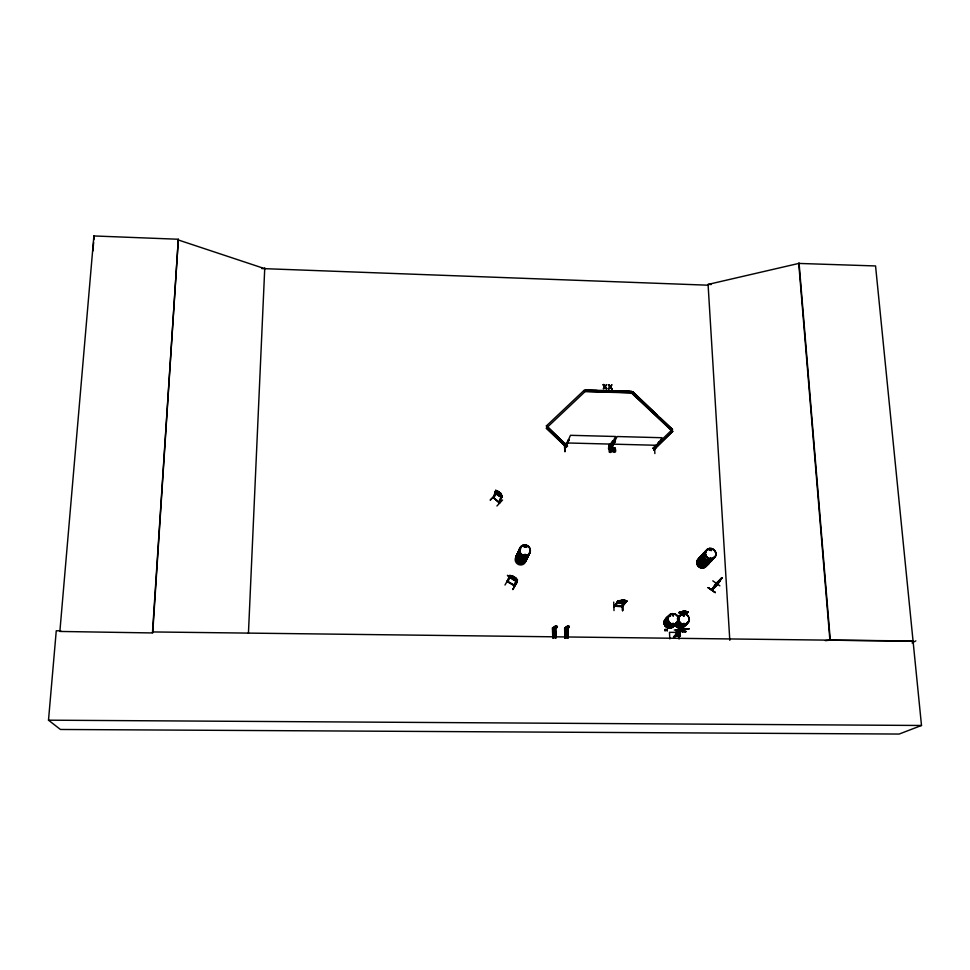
<?xml version="1.0" encoding="UTF-8"?>
<svg xmlns="http://www.w3.org/2000/svg" width="970" height="970" viewBox="0 0 970 970"><rect width="100%" height="100%" fill="white"/><g stroke="black" fill="none" stroke-linecap="round" stroke-linejoin="round"><path stroke-width="1.45" d="M508.025 581.454L507.674 581.976L507.346 581.03M513.967 584.91L514.512 585.88L513.76 585.48L516.646 579.514L517.337 579.914L514.355 585.832L514.803 585.395M499.283 502.327L501.745 495.415M493.196 497.574L499.829 502.545L498.919 502.593M495.767 490.383L500.544 493.051L495.767 490.383L493.269 497.622L494.203 497.683M676.551 630.233L674.247 629.991M248.441 633.313L264.762 267.853M553.264 628.79L555.179 628.79C557.326 627.517 558.187 625.965 555.664 625.917M152.484 632.573L178.334 239.25L93.896 235.952L59.873 631.446L152.714 632.949L178.334 239.25M709.846 549.881L710.913 549.747M710.828 558.587L711.119 557.811L710.392 557.895M684.505 615.404L683.341 615.926L683.329 614.519M683.219 615.077L683.814 615.732M683.898 623.273L684.577 623.928M683.874 615.72L683.692 614.713M673.422 615.72L672.428 615.647L672.319 614.653M672.489 615.15L672.877 614.446M673.144 615.574L673.471 614.944M673.034 623.298L673.798 623.734M825.385 640.649L829.908 640.164L798.746 263.428L875.558 265.95L921.5 725.475L899.154 734.047L60.431 729.476L48.5 720.177L56.26 630.767L60.783 630.827M92.829 251.06L93.641 242.476M93.908 239.614L93.896 235.952M569.099 627.275L569.063 626.147L567.377 626.147M555.107 636.975L554.294 637.617L553.894 636.647M666.863 629.772C667.336 627.311 667.542 632.707 666.875 630.621M712.307 589.081L718.006 584.025L717.582 584.631L721.91 577.744L716.018 583.382L711.798 589.821M524.079 546.146L524.625 547.177L525.534 546.753M524.285 546.146L525.17 546.813L524.685 545.892M525.303 554.476L524.806 554.961M525.57 546.813L525.522 545.989M614.058 451.341L614.616 448.104L612.058 449.74L612.616 451.062L614.058 451.341L614.968 450.298L614.689 448.201M614.616 448.104L614.871 449.571M495.403 491.608L495.84 490.456L493.742 498.095M496.07 494.312L490.165 500.156L495.985 494.385M496.931 505.988L502.545 500.023M498.907 502.484L501.393 495.718L502.169 496.022L499.574 503.103L493.269 497.622M499.453 503.006L493.972 498.01M710.452 557.883L710.852 558.526M683.353 615.404L684.286 615.295M710.113 549.056L709.506 549.796L710.198 550.511M709.664 549.396L709.87 550.063M711.034 550.184L710.04 549.372M672.938 623.419L673.241 623.71M718.418 582.691L719.849 580.387M613.307 451.389L614.653 448.419L614.665 450.941M566.395 445.181L546.401 425.757L567.45 446.176M546.352 428.158L566.334 447.243L546.352 428.158L585.383 391.31L631.531 392.668L672.707 431.298L654.192 449.474L653.162 448.14L654.192 449.474M711.822 589.639L717.715 583.77M711.835 589.712L712.501 589.323M524.77 554.585L525.291 555.082M525.073 554.464L524.964 554.331M524.006 546.159L525.425 545.807M524.321 546.51L524.443 545.892M555.252 626.111L553.543 626.899L553.264 628.912L555.192 628.912L557.289 627.141M584.122 390.474L585.274 391.565L631.397 392.923L672.549 431.541M660.558 418.252L672.44 429.395L632.61 391.65L631.397 392.923L631.47 391.177L585.225 390.073L597.132 390.425M564.94 451.305C564.322 426.303 565.728 467.261 564.419 444.709M568.371 439.713C560.769 459.513 568.25 438.1 569.147 440.004M565.013 447.509L570.481 435.312L615.659 436.5L609.051 448.71C608.02 449.304 612.87 442.902 613.137 440.877C610.979 442.126 606.699 450.504 609.184 448.007M569.135 439.725L565.801 447.582L565.061 446.915M721.304 579.102L721.826 577.683L716.369 585.419M565.28 628.948L566.056 626.972M566.007 627.347L565.292 629.069L567.207 628.948L569.111 627.396M504.994 585.007L509.274 577.647M516.646 579.514L517.18 580.169L515.373 577.502L517.446 579.963L512.778 575.998L509.796 575.452L507.031 581.503L508.037 581.491M507.383 581.272L514.706 585.553M507.843 581.757L510.669 575.865L509.844 575.598M612.058 449.74L614.507 448.055L612.967 448.686M603.11 384.678L604.528 386.775L603.11 384.678L603.837 384.532L604.868 386.351L603.837 384.532M603.255 388.728L604.613 386.606M606.674 388.655L604.94 387.018L605.947 388.812C608.687 389.491 602.285 383.526 606.602 388.825M606.492 384.787L604.868 386.351M609.803 386.933C605.983 382.107 612.203 387.357 608.529 388.885L610.215 387.175L611.876 388.982L610.215 387.175M609.039 384.86L610.142 386.509L611.767 384.945M516.852 582.145L512.936 589.578M608.529 388.885L609.887 386.763M514.051 580.181C498.604 568.056 514.743 582.727 517.058 580.787L517.495 579.878M609.148 388.909L608.614 388.715M611.876 388.982L610.554 386.751L611.961 388.812M717.776 583.031L717.327 583.964L721.219 579.041M622.413 606.687L621.479 606.335L625.977 600.866M618.981 600.769C617.89 603.267 608.457 613.707 618.193 600.818M632.61 391.65L657.32 415.208M610.53 448.395C612.264 449.474 611.391 445.521 614.653 440.913L615.416 441.204L611.403 448.746M610.676 448.128L611.452 448.686L610.627 448.673L617.175 436.536L662.061 437.725L654.386 449.862L653.659 449.813L654.714 449.522M610.263 444.563L610.639 452.457L610.385 444.442M615.404 440.926L611.27 448.322M609.512 452.42L609.136 444.405L609.512 452.299M564.916 447.231L565.886 447.255M615.186 448.273C618.46 458.034 604.043 446.903 615.21 448.249M516.974 580.739L514.003 580.266M512.633 589.396L517.155 582.339M513.554 576.738C509.614 576.629 516.549 580.945 514.439 577.138M509.796 575.452L510.559 575.804M654.483 445.582L654.871 453.572M719.861 585.844L712.804 580.848M658.387 442.332C660.388 440.647 653.246 448.71 653.804 449.813M659.127 442.077L654.544 449.789M603.874 388.752L604.94 387.018M610.469 386.921L611.852 384.775M605.195 386.763L606.577 384.605M612.616 451.062L614.289 448.116L612.361 449.086M552.997 627.966L553.361 637.872M552.791 637.872L552.403 627.954L553.021 627.699M554.525 628.16L553.931 627.505M552.961 629.445L555.398 629.445M556.053 637.86L555.458 627.699L555.677 637.86M552.936 636.259L555.822 636.259M716.224 583.188L711.64 589.954L717.751 583.843M716.212 583.273L715.63 584.098M716.988 584.049L720.322 579.539M715.957 584.207L721.838 577.841M721.765 577.768L721.425 578.447M708.161 587.65L715.363 592.524L708.136 587.687M718.479 582.643L720.128 580.739M565.607 637.993L564.819 627.845L564.783 638.018M565.049 627.857L565.401 638.018M566.043 626.85L567.389 626.268M564.989 629.591L567.426 629.603M564.976 636.405L567.886 636.369M682.977 614.798L683.559 614.725M673.362 615.441L673.435 615.792M710.949 550.402L710.501 549.032M709.773 549.238L710.21 549.19M677.848 632.125L679.182 630.876L680.431 636.029L678.26 632.052L679.776 630.888L680.297 636.162L674.429 636.09L676.332 635.071M613.707 602.115L614.01 610.579M621.855 603.449C634.089 600.66 611.573 606.42 618.108 600.818L624.631 600.042L626.826 601.036L622.352 606.711L614.058 606.177M614.737 606.553L618.993 600.927L614.155 606.007M621.479 606.335L622.582 606.153M614.883 606.371L614.228 606.42M625.929 601.327L626.705 601.036L621.818 606.529M622.303 606.311L626.826 601.036M622.364 602.152L622.594 610.724L622.413 602.164M715.229 592.658L708.185 587.602M674.562 635.956L676.211 634.04M712.004 590.112L717.582 584.631M499.683 492.651L499.938 494.603L497.804 492.772L498.968 492.032M500.435 493.112L502.266 496.082L501.878 497.186L497.125 494.518L495.391 491.487M499.356 496.288L501.939 497.113M501.866 497.04L502.254 495.973L501.393 495.718M498.289 491.269L496.628 492.214L499.235 495.294L500.896 495.876L500.496 493.051M567.207 629.069L568.735 627.36M673.556 636.866L674.732 636.878L674.174 637.472L673.556 636.866L676.914 633.762L678.83 633.786L678.891 635.095L676.514 635.508L678.891 635.095M612.155 450.456L614.252 448.346M680.867 613.561L683.765 613.695L688.312 612.094L683.365 611.088L680.552 612.616L683.789 613.149L686.808 612.082L686.226 611.245L683.377 611.185L678.83 612.7L680.928 613.537M653.016 448.37L656.399 444.975M658.569 442.866L672.598 429.164M654.338 449.243L672.707 431.298M678.078 632.537L679.776 630.888L678.442 632.137M715.872 584.279L722.08 578.023M688.203 611.997L687.378 612.907M566.334 447.243L567.559 445.945M676.514 630.306L677.885 629.894L676.429 630.209M678.321 633.374L678.721 631.628L676.345 632.028L676.539 635.98M546.316 426L584.231 390.219M676.417 633.349L678.782 632.937M711.968 590.087L716.612 583.382M674.174 637.472L676.248 635.532M678.83 633.786L678.454 636.005M677.193 630.209C682.565 630.937 671.628 630.743 677.484 630.512L677.606 629.87L688.906 628.996M688.894 628.863L677.618 630.1L688.894 628.766L685.002 629.203M566.819 637.702L566.941 636.672M706.718 563.073L706.063 563.121M569.366 627.178L568.796 626.705M829.908 640.164L913.413 640.952M676.866 630.573L686.093 631.676L682.189 631.749M677.581 630.573L676.914 630.621M610.3 444.563L610.7 452.481M912.067 642.904L915.862 640.867M622.594 600.248L620.727 601.242L623.928 600.806M621.903 601C617.09 601.885 624.146 603.74 622.837 600.927M682.407 631.591L686.081 631.434L677.23 630.306L682.407 631.591L677.23 630.306M566.844 637.666L565.862 637.12M684.25 611.33L682.201 612.385L685.014 612.422L685.184 611.245M672.537 614.349L673.362 614.386L672.707 614.628M684.165 615.865L683.547 616.011M507.395 581.078L507.152 581.673L514.476 585.807M493.269 497.743L494.033 497.877L496.422 490.832M621.103 601.958C614.495 602.637 626.22 603.558 622.085 601.982M619.684 602.54L622.582 602.661M798.746 263.428L708.173 284.404L708.221 285.204L261.706 268.557M626.014 601.703L622.522 602.576L626.123 601.703M653.962 449.195L654.617 449.243M609.318 448.419L608.626 448.431M552.961 627.966L553.724 637.872L552.803 627.966M567.001 628.051C568.735 627.238 565.813 636.271 567.365 637.981M567.571 626.099L568.759 626.074M676.332 630.282C683.401 629.76 672.028 629.494 677.266 630.306M677.618 635.592L677.836 635.726M683.462 614.41L684.42 614.81M512.803 576.047L510.826 576.92L515.822 579.805L515.312 577.502M619.697 602.612C613.392 601.06 624.583 599.981 626.123 601.8M555.907 625.893L556.634 625.917M553.688 627.869L554.573 627.869M48.5 720.177L921.5 725.475M152.787 631.943L913 641.17M676.078 632.404L669.494 632.319L669.809 638.939M623.928 600.903L620.994 600.769L618.436 602.334L624.086 602.418L624.607 601.776L623.54 600.26M618.229 601.218L619.005 601.23M619.636 602.649L622.546 602.697M614.058 606.141L622.497 606.153M613.974 606.226L622.34 606.347M622.594 610.724L622.716 602.261M612.397 441.132L613.137 440.877M615.416 441.204L614.653 440.913M565.765 447.522L565.158 447.267M567.05 442.963L611.561 444.114M613.064 444.151L657.296 445.291M608.384 384.835L609.124 384.69M606.056 390.692L629.857 391.395M711.18 284.525L708.076 284.404L729.804 640.285M677.472 630.282L676.357 630.464M554.416 636.369L555.082 637.011M654.362 449.425L653.828 449.546M556.695 626.547L557.423 626.802M178.504 240.039L264.725 268.666M616.738 602.418L618.945 603.401M626.729 601.048L621.697 600.091L619.115 601.485L624.777 601.57L624.631 600.042M680.94 613.634L678.83 612.7L679.667 611.876M507.261 581.297L514.621 585.516M720.989 578.641L718.54 581.782M524.455 547.007L524.055 546.34A5.577 5.335 25.8 0 1 525.595 546.583M496.422 490.941L495.791 490.529M497.186 494.457L499.38 496.337M679.182 630.876L680.297 636.162M614.701 448.31L614.968 450.298M799.062 262.955L830.271 639.933M687.463 612.907L683.765 613.695M678.939 636.381L679.048 639.048M676.805 631.603L676.878 632.913M676.914 633.762L676.975 635.071M567.705 627.857L568.093 638.005M567.486 627.857L567.923 637.981M567.183 628.111L567.668 638.005M566.783 629.518L567.111 636.587M565.401 629.53L565.765 638.018M564.819 627.845L565.146 638.018M564.637 628.087L564.831 638.018M555.458 627.699L555.883 637.836M555.095 627.954L555.483 637.86M554.986 627.905L555.325 637.836M554.719 627.954L555.119 637.86M552.803 627.699L553.167 637.872M552.658 627.905L552.997 637.836M585.334 389.819L585.383 391.31M675.92 623.067A5.565 5.226 43.8 0 1 669.955 626.911A5.565 5.226 43.8 0 1 665.226 621.067A5.565 5.226 43.8 0 1 670.379 616.217A5.565 5.226 43.8 0 0 665.165 621.139A5.565 5.226 43.8 0 0 669.882 626.972A5.565 5.226 43.8 0 0 675.847 623.14M677.109 621.818A5.505 5.177 43.7 0 1 671.677 625.686A5.505 5.177 43.7 0 1 666.572 620.764A5.505 5.177 43.7 0 1 670.246 615.198M675.932 622.97A5.493 5.165 43.8 0 1 670.04 626.753A5.493 5.165 43.8 0 1 665.384 620.994A5.493 5.165 43.8 0 1 670.464 616.205M675.217 624.474A5.48 5.153 43.8 0 1 666.414 624.935A5.48 5.153 43.8 0 1 668.863 616.605M674.101 625.529A5.444 5.117 43.9 0 1 665.359 625.989A5.444 5.117 43.9 0 1 667.784 617.72M677.266 621.758A5.59 5.25 43.7 0 1 671.749 625.674A5.59 5.25 43.7 0 1 666.584 620.691A5.59 5.25 43.7 0 1 670.306 615.041M676.878 622.861A5.517 5.177 43.7 0 1 668.027 623.334A5.517 5.177 43.7 0 1 670.488 614.956M686.505 623.273A5.565 5.214 44.2 0 1 676.09 623.14M678.297 617.114A5.565 5.214 44.2 0 1 679.57 616.593M687.815 621.964A5.505 5.165 44.1 0 1 677.496 621.818M677.824 617.781A5.505 5.165 44.1 0 1 680.94 615.344M685.875 624.607A5.48 5.141 44.2 0 1 676.078 623.201M678.248 617.259A5.48 5.141 44.2 0 1 679.509 616.75M686.59 623.104A5.493 5.153 44.2 0 1 676.308 622.97M678.491 617.029A5.493 5.153 44.2 0 1 679.752 616.52M687.972 621.903A5.59 5.238 44.1 0 1 677.509 621.758M677.375 618.957A5.59 5.238 44.1 0 1 681.013 615.186M688.057 621.721A5.517 5.165 44.1 0 1 677.484 620.206M677.606 618.824A5.517 5.165 44.1 0 1 681.182 615.113M714.49 556.659A5.553 5.141 39.4 0 1 709.046 560.478A5.48 5.08 39.4 0 1 703.844 555.652A5.553 5.141 39.4 0 1 707.518 550.038M708.9 549.881A5.553 5.141 39.4 0 1 711.628 550.645M712.914 558.308A5.529 5.129 39.4 0 1 707.482 562.115A5.529 5.129 39.4 0 1 702.328 557.216A5.529 5.129 39.4 0 1 705.978 551.712M714.32 556.731A5.48 5.08 39.4 0 1 708.949 560.502A5.553 5.141 39.4 0 1 703.868 555.555A5.48 5.08 39.4 0 1 707.445 550.208M712.744 558.38A5.456 5.056 39.4 0 1 707.397 562.139A5.456 5.056 39.4 0 1 702.316 557.301A5.456 5.056 39.4 0 1 705.905 551.881M703.432 553.7A5.444 5.044 39.5 0 0 703.347 562.345A5.444 5.044 39.5 0 0 711.495 559.702A5.444 5.044 39.5 0 1 703.274 562.418A5.444 5.044 39.5 0 1 703.359 553.773M708.67 561.497A5.468 5.068 39.6 0 1 704.584 566.589A5.468 5.068 39.6 0 1 698.485 563.109A5.468 5.068 39.6 0 1 700.473 556.828M709.87 561.4A5.408 5.02 39.6 0 1 704.559 565.122A5.408 5.02 39.6 0 1 699.515 560.333A5.408 5.02 39.6 0 1 703.08 554.937M708.585 562.733A5.396 5.008 39.6 0 1 700.51 565.364A5.396 5.008 39.6 0 1 700.595 556.792M708.33 563.012A5.383 5.008 39.6 0 1 700.255 565.631A5.383 5.008 39.6 0 1 700.352 557.071M707.057 564.346A5.371 4.983 39.7 0 1 701.783 568.056A5.371 4.983 39.7 0 1 696.775 563.291A5.371 4.983 39.7 0 1 700.328 557.944A5.347 4.971 39.7 0 0 696.799 563.291A5.347 4.971 39.7 0 0 701.783 568.032A5.347 4.971 39.7 0 0 707.033 564.346M708.488 562.939A5.468 5.068 39.6 0 1 700.304 565.595A5.468 5.068 39.6 0 1 700.401 556.913M710.113 561.242A5.493 5.093 39.6 0 1 704.729 565.025A5.493 5.093 39.6 0 1 699.612 560.163A5.493 5.093 39.6 0 1 703.226 554.694M710.125 561.133A5.42 5.02 39.6 0 1 704.814 564.855A5.42 5.02 39.6 0 1 699.77 560.054A5.42 5.02 39.6 0 1 703.335 554.67M711.289 559.896A5.42 5.032 39.5 0 1 703.165 562.539A5.42 5.032 39.5 0 1 703.25 553.931M710.028 561.327A5.493 5.093 39.6 0 1 704.644 565.11A5.493 5.093 39.6 0 1 699.54 560.248A5.493 5.093 39.6 0 1 703.153 554.779M528.808 553.724A5.468 5.238 25.8 0 1 524.406 558.853A5.468 5.238 25.8 0 1 518.307 555.349A5.468 5.238 25.8 0 1 520.599 549.008M529.62 552.039A5.493 5.262 25.8 0 1 525.194 557.18A5.493 5.262 25.8 0 1 519.071 553.664A5.493 5.262 25.8 0 1 521.375 547.298M524.079 546.643A5.493 5.262 25.8 0 1 526.819 547.395M529.778 551.845A5.577 5.335 25.8 0 1 525.303 557.071A5.577 5.335 25.8 0 1 519.083 553.506A5.577 5.335 25.8 0 1 521.411 547.044M528.808 554.925A5.553 5.311 25.8 0 1 520.187 557.641A5.553 5.311 25.8 0 1 520.647 548.753M519.956 550.451A5.456 5.226 25.8 0 0 519.496 559.181A5.456 5.238 25.8 0 0 527.983 556.513A5.456 5.226 25.8 0 1 519.496 559.181A5.456 5.238 25.8 0 1 519.944 550.439A5.444 5.214 25.8 0 0 519.508 559.156A5.444 5.214 25.8 0 0 527.959 556.501A5.456 5.226 25.8 0 1 519.471 559.241A5.444 5.214 25.9 0 1 519.896 550.596M528.019 556.392A5.444 5.214 25.8 0 1 520.793 559.763A5.444 5.214 25.8 0 1 518.065 552.233M526.552 558.465A5.408 5.177 25.9 0 1 519.205 563.17A5.408 5.177 25.9 0 1 517.337 554.61M517.337 554.464A5.48 5.25 25.9 0 0 519.229 563.146A5.48 5.25 25.9 0 0 526.674 558.368A5.48 5.262 25.9 0 1 519.265 563.061A5.48 5.262 25.9 0 1 517.374 554.379M525.91 559.836A5.396 5.177 26 0 1 521.569 564.904A5.396 5.177 26 0 1 515.543 561.448A5.396 5.177 26 0 1 517.81 555.179M527.462 556.719A5.505 5.274 25.9 0 1 519.981 561.509A5.505 5.274 25.9 0 1 518.077 552.791M526.686 558.187A5.408 5.189 25.9 0 1 519.338 562.891A5.408 5.189 25.9 0 1 517.471 554.331M527.341 556.816A5.432 5.202 25.9 0 1 520.635 561.763A5.432 5.202 25.9 0 1 517.252 554.015M527.474 556.537A5.432 5.202 25.9 0 1 520.09 561.266A5.432 5.202 25.9 0 1 518.21 552.67M527.898 556.634A5.444 5.214 25.9 0 1 519.447 559.302A5.456 5.226 25.8 0 1 519.92 550.487M664.947 629.748C665.105 633.677 665.784 627.36 664.947 629.748M685.196 612.907L681.037 612.87L683.256 612.252L682.383 611.609L686.384 611.658L684.238 612.264L685.196 612.907M668.184 620.291A5.529 5.202 43.6 0 0 677.29 622.801A5.529 5.202 43.6 0 0 674.441 613.804A5.541 5.202 43.6 0 0 668.172 620.291A5.541 5.202 43.6 0 0 677.29 622.813A5.541 5.202 43.6 0 0 674.429 613.804A5.529 5.202 43.6 0 0 668.184 620.291M668.087 620.4A5.505 5.177 43.6 0 0 677.145 622.91A5.505 5.177 43.6 0 0 674.308 613.949A5.505 5.177 43.6 0 0 668.087 620.4M678.685 619.054A5.529 5.189 44 0 0 686.966 623.783A5.529 5.189 44 0 0 686.481 614.519A5.529 5.189 44 0 0 678.685 619.054M665.262 626.087A5.468 5.141 43.9 0 0 674.041 625.614A5.456 5.129 43.9 0 1 665.262 626.074A5.468 5.141 43.9 0 1 667.699 617.781A5.456 5.129 43.9 0 0 665.262 626.074M678.588 619.163A5.505 5.165 44 0 0 686.833 623.88A5.505 5.165 44 0 0 686.348 614.653A5.505 5.165 44 0 0 678.588 619.163M674.902 624.353A5.456 5.117 44.2 0 0 684.65 625.747A5.468 5.129 44.2 0 1 674.89 624.353M705.602 554.888A5.505 5.105 39.3 0 0 714.684 557.41A5.505 5.105 39.3 0 0 711.762 548.547A5.505 5.105 39.3 0 0 705.602 554.888M705.493 555.022A5.493 5.08 39.3 0 0 714.526 557.532A5.493 5.08 39.3 0 0 711.628 548.717A5.493 5.08 39.3 0 0 705.493 555.022A5.505 5.105 39.3 0 0 714.623 557.459A5.505 5.105 39.3 0 0 711.713 548.608A5.505 5.105 39.3 0 0 705.554 554.949M707.663 561.86A5.456 5.056 39.4 0 0 713.011 558.114A5.444 5.044 39.4 0 1 707.663 561.86A5.456 5.056 39.4 0 1 702.571 557.035A5.456 5.056 39.4 0 1 706.16 551.603A5.444 5.044 39.4 0 0 702.583 557.035A5.444 5.044 39.4 0 0 707.663 561.86M520.235 552.876A5.529 5.287 25.7 0 0 529.729 553.033A5.529 5.287 25.7 0 0 524.843 544.958A5.529 5.287 25.7 0 0 520.235 552.876A5.505 5.262 25.7 0 0 529.668 553.106A5.505 5.262 25.7 0 0 524.794 545.055A5.505 5.262 25.7 0 0 520.211 552.948A5.493 5.262 25.7 0 0 529.656 553.106A5.493 5.262 25.7 0 0 524.794 545.079A5.493 5.262 25.7 0 0 520.223 552.948"/></g></svg>
